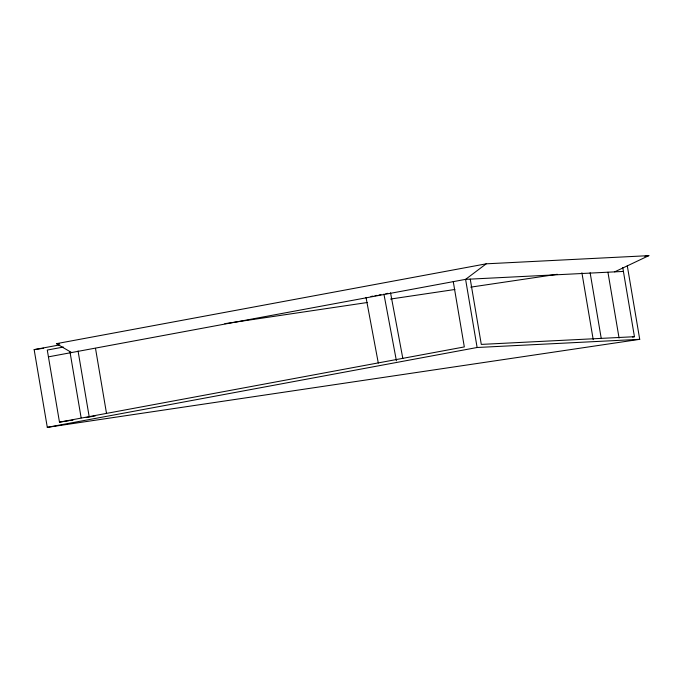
<?xml version="1.0" encoding="UTF-8"?>
<svg xmlns="http://www.w3.org/2000/svg" width="683" height="683" viewBox="0 0 683 683"><rect width="100%" height="100%" fill="white"/><g stroke="black" fill="none" stroke-linecap="round" stroke-linejoin="round"><path stroke-width="1.02" d="M614.649 271.868L648.85 255.647L486.236 263.817L465.593 279.356L48.433 356.85M86.237 417.569L95.347 415.862M385.81 293.707L387.705 293.331M71.587 352.548L56.416 343.669L486.236 263.817M627.293 265.824L639.723 339.331L47.298 427.353L34.15 349.636L59.737 344.889M63.391 347.058L47.281 350.055L59.472 422.137L68.838 420.745M370.989 296.482L372.986 296.115M374.976 295.739L376.965 295.372M378.954 295.005L380.943 294.629M644.872 256.39L648.85 255.647M59.472 422.137L464.32 346.921L453.273 281.644M47.298 427.353L477.118 347.502L639.723 339.331M34.15 349.636L43.635 348.228M224.835 323.674L367.309 302.509M390.522 299.06L454.904 289.49M470.732 287.142L557.277 274.284M70.912 420.438L72.996 420.13M632.432 337.009L634.447 336.71L622.751 267.54M623.408 271.424L465.593 279.356L477.118 347.502M56.416 343.669L59.319 343.523M634.447 336.71L481.293 344.403L470.245 279.116M390.531 292.776L402.825 358.455M383.923 294.074L396.413 360.803M366.02 297.404L378.305 363.083M607.938 272.244L619.071 338.059M590.129 272.748L601.262 338.563M581.899 272.765L593.211 339.63M95.509 348.373L106.463 413.138M78.058 350.968L89.191 416.784M70.008 352.035L81.14 417.851"/></g></svg>
